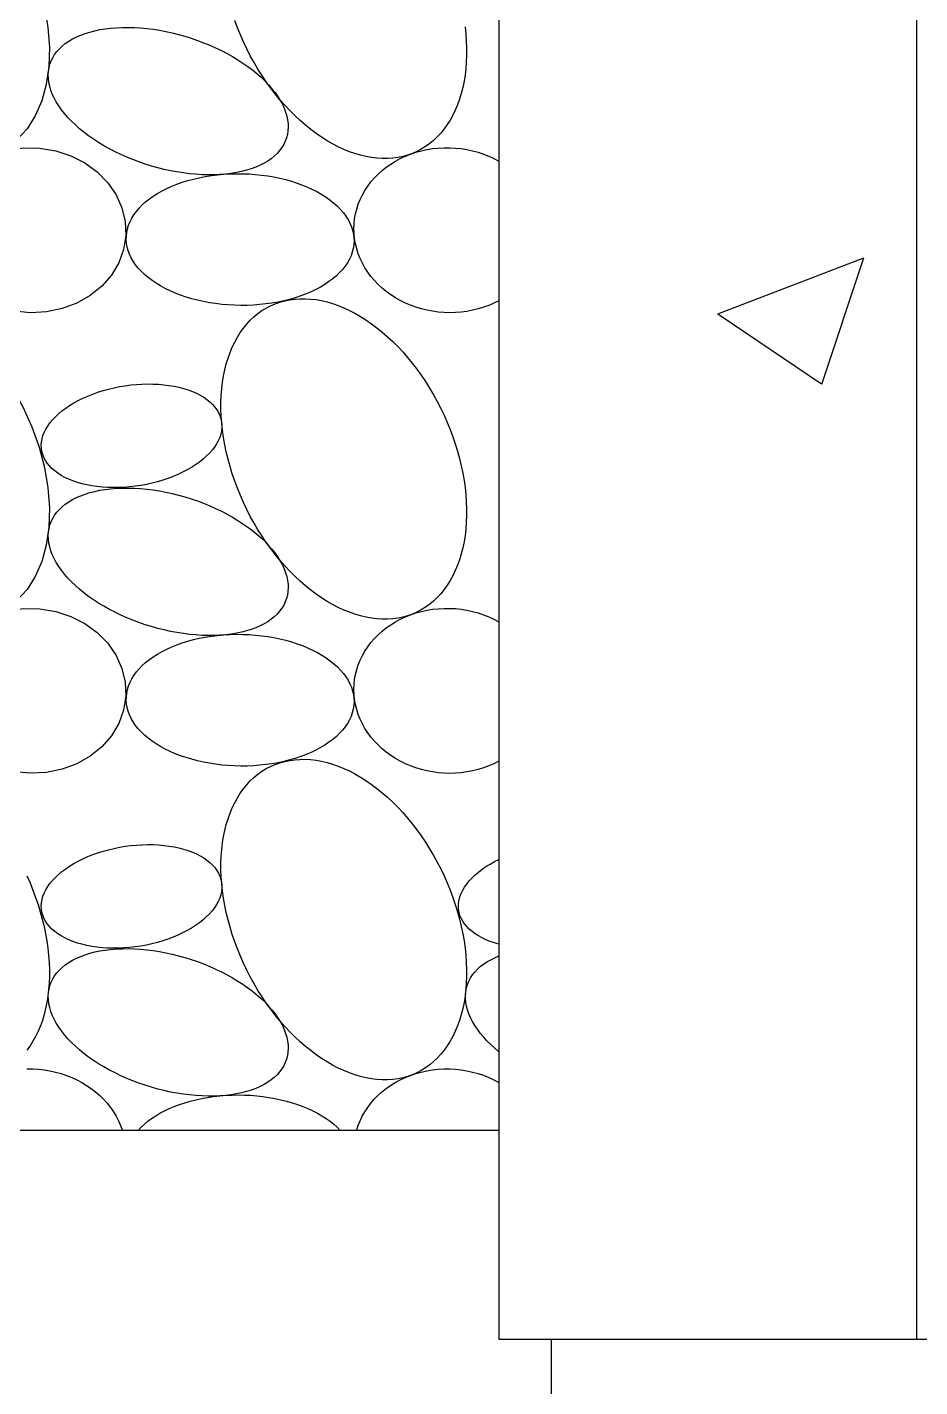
# Model space of a CAD drawing. Extents: x 10 to 698, y 9 to 300.
# Drawn here: x 671.006 to 673.144, y 136.165 to 139.422 of the extents above; entities that cross this region are included whole.
import ezdxf

# ---------------------------------------------------------------- set-up
doc = ezdxf.new("R2010")
doc.units = 0
doc.header["$LTSCALE"] = 0.5
doc.header["$MEASUREMENT"] = 0
doc.layers.get('0').update_dxf_attribs({"linetype": 'CONTINUOUS'})
doc.layers.add('A-DETL-MCUT', color=2, linetype='CONTINUOUS')
doc.layers.add('A-DETL-PATT', color=8, linetype='CONTINUOUS')

# ---------------------------------------------------------------- blocks, each defined once
blk = doc.blocks.new('BATT-01')
at = {"flags": 128}
for points in [[(-0.06648, 0.06741), (-0.07044, 0.06884), (-0.07469, 0.06949), (-0.07917, 0.06935), (-0.0838, 0.06843), (-0.0885, 0.06674), (-0.09321, 0.0643), (-0.09783, 0.06116), (-0.1023, 0.05738), (-0.10654, 0.053), (-0.11048, 0.04811), (-0.11406, 0.04278), (-0.11721, 0.0371), (-0.1199, 0.03117), (-0.12206, 0.02508), (-0.12368, 0.01893), (-0.12471, 0.01282), (-0.12515, 0.00685), (-0.12498, 0.00113), (-0.12421, -0.00426), (-0.12285, -0.00922), (-0.12093, -0.01368), (-0.11847, -0.01756), (-0.11552, -0.0208), (-0.11213, -0.02335), (-0.10834, -0.02515), (-0.10422, -0.0262), (-0.09985, -0.02645), (-0.09529, -0.02592), (-0.09061, -0.02461), (-0.0859, -0.02254), (-0.08122, -0.01975), (-0.07667, -0.01628), (-0.07231, -0.01219), (-0.06821, -0.00755), (-0.06444, -0.00243), (-0.06107, 0.00309), (-0.05814, 0.0089), (-0.05571, 0.01493), (-0.05382, 0.02106), (-0.05249, 0.0272), (-0.05176, 0.03325), (-0.05162, 0.03911), (-0.05209, 0.04467), (-0.05315, 0.04986), (-0.0548, 0.05458), (-0.05699, 0.05876), (-0.0597, 0.06233), (-0.06288, 0.06523)], [(-0.0518, 0.0327), (-0.0518, 0.03004), (-0.05098, 0.02734), (-0.04936, 0.02466), (-0.047, 0.02211), (-0.04397, 0.01974), (-0.04036, 0.01764), (-0.03627, 0.01587), (-0.03184, 0.01448), (-0.0272, 0.01352), (-0.02248, 0.01301), (-0.01783, 0.01297), (-0.0134, 0.0134), (-0.00932, 0.01429), (-0.00571, 0.0156), (-0.00268, 0.01731), (-0.00032, 0.01936), (0.00129, 0.02168), (0.00211, 0.02421), (0.00211, 0.02687), (0.00129, 0.02958), (-0.00032, 0.03225), (-0.00268, 0.03481), (-0.00571, 0.03717), (-0.00933, 0.03927), (-0.01341, 0.04104), (-0.01785, 0.04243), (-0.02249, 0.04339), (-0.02721, 0.0439), (-0.03185, 0.04395), (-0.03628, 0.04352), (-0.04037, 0.04263), (-0.04398, 0.04131), (-0.04701, 0.0396), (-0.04937, 0.03756), (-0.05098, 0.03523)], [(-0.07123, -0.0203), (-0.06995, -0.02303), (-0.0679, -0.02545), (-0.06514, -0.02751), (-0.06172, -0.02917), (-0.05772, -0.03038), (-0.05324, -0.03112), (-0.04836, -0.03137), (-0.0432, -0.03112), (-0.03788, -0.03039), (-0.03252, -0.02919), (-0.02722, -0.02754), (-0.02212, -0.02548), (-0.01732, -0.02307), (-0.01294, -0.02034), (-0.00907, -0.01737), (-0.00579, -0.01421), (-0.00319, -0.01095), (-0.00131, -0.00765), (-0.00021, -0.00438), (0.0001, -0.00123), (-0.00039, 0.00175), (-0.00167, 0.00448), (-0.00372, 0.0069), (-0.00648, 0.00897), (-0.0099, 0.01062), (-0.0139, 0.01183), (-0.01839, 0.01257), (-0.02326, 0.01282), (-0.02842, 0.01257), (-0.03374, 0.01184), (-0.03911, 0.01064), (-0.0444, 0.00899), (-0.0495, 0.00694), (-0.0543, 0.00452), (-0.05868, 0.00179), (-0.06255, -0.00118), (-0.06583, -0.00433), (-0.06843, -0.0076), (-0.07031, -0.0109), (-0.07141, -0.01417), (-0.07172, -0.01732)], [(-0.14801, -0.04955), (-0.14737, -0.05369), (-0.14593, -0.05767), (-0.14373, -0.06137), (-0.14085, -0.06468), (-0.13736, -0.06751), (-0.13336, -0.06978), (-0.12897, -0.07142), (-0.12431, -0.07238), (-0.11952, -0.07264), (-0.11473, -0.07219), (-0.11009, -0.07104), (-0.10573, -0.06923), (-0.10177, -0.0668), (-0.09833, -0.06383), (-0.0955, -0.06041), (-0.09337, -0.05662), (-0.09199, -0.05259), (-0.09142, -0.04842), (-0.09166, -0.04423), (-0.0927, -0.04016), (-0.09453, -0.03631), (-0.09708, -0.03279), (-0.10028, -0.0297), (-0.10403, -0.02715), (-0.10825, -0.02519), (-0.11279, -0.02388), (-0.11753, -0.02327), (-0.12233, -0.02336), (-0.12706, -0.02417), (-0.13158, -0.02565), (-0.13576, -0.02778), (-0.13947, -0.03049), (-0.14262, -0.0337), (-0.14511, -0.03732), (-0.14687, -0.04124), (-0.14784, -0.04536)], [(-0.09144, -0.05124), (-0.09098, -0.05432), (-0.08968, -0.05731), (-0.0876, -0.06014), (-0.08476, -0.06274), (-0.08125, -0.06504), (-0.07715, -0.06699), (-0.07257, -0.06854), (-0.06761, -0.06965), (-0.06239, -0.0703), (-0.05705, -0.07046), (-0.05172, -0.07014), (-0.04653, -0.06934), (-0.0416, -0.06809), (-0.03707, -0.0664), (-0.03303, -0.06433), (-0.02959, -0.06193), (-0.02683, -0.05925), (-0.02482, -0.05636), (-0.02362, -0.05333), (-0.02324, -0.05024), (-0.02371, -0.04716), (-0.025, -0.04416), (-0.02709, -0.04134), (-0.02993, -0.03874), (-0.03344, -0.03643), (-0.03753, -0.03448), (-0.04212, -0.03293), (-0.04708, -0.03182), (-0.0523, -0.03118), (-0.05763, -0.03101), (-0.06296, -0.03133), (-0.06816, -0.03213), (-0.07308, -0.03339), (-0.07762, -0.03507), (-0.08166, -0.03714), (-0.0851, -0.03955), (-0.08786, -0.04223), (-0.08986, -0.04512), (-0.09107, -0.04815)]]:
    blk.add_lwpolyline(points, close=True, dxfattribs=at)
blk = doc.blocks.new('*X266')
at = {"color": 0}
for p, q in [((672.1922, 138.8647), (672.1922, 138.8647)), ((672.6602, 138.7356), (673.0103, 138.87)), ((672.909, 138.5673), (673.0104, 138.8695)), ((672.6602, 138.7356), (672.9089, 138.5679)), ((672.2157, 137.5989), (672.2157, 137.5989)), ((673.1015, 137.2633), (673.1015, 137.2633))]:
    blk.add_line(p, q, dxfattribs=at)

msp = doc.modelspace()

# ---------------------------------------------------------------- linework, layer by layer
at = {"layer": 'A-DETL-MCUT'}
for p, q in [((672.13587003, 141.52896613), (672.13587003, 136.27896613)), ((673.13587003, 141.52896613), (673.13587003, 136.27896613)), ((672.13587003, 136.77896613), (665.88587003, 136.77896613)), ((672.13587003, 136.27896613), (680.13587003, 136.27896613)), ((672.26087003, 136.27896613), (672.26087003, 136.02896613))]:
    msp.add_line(p, q, dxfattribs=at)
at = {"layer": 'A-DETL-PATT', "extrusion": (0, 0, -1), "flags": 128}
for points in [[(-672.05468413, 139.4230923), (-672.05651227, 139.4059687), (-672.0577345, 139.38902288), (-672.05834827, 139.37228997), (-672.05835233, 139.35580465), (-672.05774667, 139.33960109), (-672.05653253, 139.32371287), (-672.05471243, 139.30817293), (-672.05229015, 139.29301346), (-672.04927071, 139.2782659), (-672.04566036, 139.2639608), (-672.0414666, 139.25012783), (-672.0366981, 139.23679564), (-672.03136476, 139.22399188), (-672.02547763, 139.21174308), (-672.01904891, 139.20007462), (-672.01209192, 139.1890107), (-672.00462108, 139.17857424), (-671.99665189, 139.16878687), (-671.98820085, 139.15966889), (-671.97928549, 139.15123918), (-671.96992427, 139.14351523), (-671.96013661, 139.13651303), (-671.94994279, 139.13024711), (-671.93936394, 139.12473045), (-671.92842198, 139.11997449), (-671.91713959, 139.11598907), (-671.90554016, 139.11278247), (-671.89364773, 139.11036133), (-671.88148695, 139.10873066), (-671.86908302, 139.10789385), (-671.85646166, 139.10785263), (-671.84364902, 139.10860709), (-671.83067165, 139.11015566), (-671.81755646, 139.11249513), (-671.80433063, 139.11562066), (-671.79102157, 139.11952576), (-671.77765687, 139.12420235), (-671.76426422, 139.12964072), (-671.75087139, 139.13582961), (-671.73750613, 139.14275619), (-671.72419615, 139.15040611), (-671.71096903, 139.1587635), (-671.69785219, 139.16781105), (-671.68487281, 139.17753), (-671.6720578, 139.18790021), (-671.65943372, 139.19890018), (-671.64702672, 139.21050712), (-671.63486254, 139.22269698), (-671.62296638, 139.23544447), (-671.61136289, 139.24872319), (-671.60007613, 139.26250561), (-671.58912949, 139.27676316), (-671.57854565, 139.2914663), (-671.56834657, 139.30658454), (-671.55855336, 139.32208656), (-671.54918634, 139.33794023), (-671.54026492, 139.35411267), (-671.53180759, 139.37057039), (-671.52383187, 139.38727925), (-671.5163543, 139.40420464), (-671.50939037, 139.42131147), (-671.50295453, 139.43856429)], [(-672.13587003, 138.76718041), (-672.1239704, 138.76122545), (-672.11166565, 138.75591993), (-672.0990015, 138.75128355), (-672.08602501, 138.74733353), (-672.07278438, 138.74408456), (-672.05932881, 138.7415487), (-672.0457083, 138.73973538), (-672.03197345, 138.73865134), (-672.01817531, 138.7383006), (-672.00436513, 138.73868447), (-671.99059424, 138.73980151), (-671.97691379, 138.74164759), (-671.96337462, 138.74421584), (-671.95002703, 138.74749671), (-671.93692062, 138.75147802), (-671.92410408, 138.75614498), (-671.91162504, 138.76148024), (-671.89952986, 138.76746398), (-671.88786349, 138.77407397), (-671.87666927, 138.78128565), (-671.86598879, 138.78907222), (-671.85586173, 138.79740475), (-671.84632574, 138.80625228), (-671.83741623, 138.81558194), (-671.82916631, 138.82535906), (-671.82160664, 138.83554731), (-671.8147653, 138.84610884), (-671.80866771, 138.85700441), (-671.80333653, 138.86819353), (-671.79879157, 138.87963464), (-671.79504971, 138.89128521), (-671.79212486, 138.90310196), (-671.79002788, 138.91504099), (-671.78876657, 138.92705793), (-671.78834561, 138.93910813), (-671.78876657, 138.95114683), (-671.79002788, 138.96312929), (-671.79212486, 138.97501098), (-671.79504971, 138.98674777), (-671.79879157, 138.99829604), (-671.80333653, 139.00961288), (-671.80866771, 139.02065625), (-671.8147653, 139.03138512), (-671.82160664, 139.04175961), (-671.82916631, 139.05174118), (-671.83741623, 139.06129275), (-671.84632574, 139.07037882), (-671.85586173, 139.07896564), (-671.86598879, 139.08702129), (-671.87666927, 139.09451586), (-671.88786349, 139.10142149), (-671.89952986, 139.10771252), (-671.91162504, 139.11336558), (-671.92410408, 139.11835967), (-671.93692062, 139.12267622), (-671.95002703, 139.1262992), (-671.96337462, 139.12921516), (-671.97691379, 139.13141324), (-671.99059424, 139.1328853), (-672.00436513, 139.13362585), (-672.01817531, 139.13363215), (-672.03197345, 139.13290417), (-672.0457083, 139.13144462), (-672.05932881, 139.12925891), (-672.07278438, 139.12635518), (-672.08602501, 139.12274421), (-672.0990015, 139.11843942), (-672.11166565, 139.1134568), (-672.1239704, 139.10781487), (-672.13587003, 139.10153458)], [(-672.13587003, 137.66346171), (-672.1239704, 137.65750676), (-672.11166565, 137.65220123), (-672.0990015, 137.64756485), (-672.08602501, 137.64361484), (-672.07278438, 137.64036586), (-672.05932881, 137.63783001), (-672.0457083, 137.63601669), (-672.03197345, 137.63493264), (-672.01817531, 137.6345819), (-672.00436513, 137.63496577), (-671.99059424, 137.63608282), (-671.97691379, 137.63792889), (-671.96337462, 137.64049714), (-671.95002703, 137.64377801), (-671.93692062, 137.64775933), (-671.92410408, 137.65242628), (-671.91162504, 137.65776154), (-671.89952986, 137.66374529), (-671.88786349, 137.67035527), (-671.87666927, 137.67756695), (-671.86598879, 137.68535352), (-671.85586173, 137.69368605), (-671.84632574, 137.70253358), (-671.83741623, 137.71186324), (-671.82916631, 137.72164036), (-671.82160664, 137.73182861), (-671.8147653, 137.74239014), (-671.80866771, 137.75328571), (-671.80333653, 137.76447484), (-671.79879157, 137.77591594), (-671.79504971, 137.78756651), (-671.79212486, 137.79938326), (-671.79002788, 137.81132229), (-671.78876657, 137.82333923), (-671.78834561, 137.83538944), (-671.78876657, 137.84742813), (-671.79002788, 137.85941059), (-671.79212486, 137.87129229), (-671.79504971, 137.88302908), (-671.79879157, 137.89457734), (-671.80333653, 137.90589419), (-671.80866771, 137.91693756), (-671.8147653, 137.92766642), (-671.82160664, 137.93804091), (-671.82916631, 137.94802248), (-671.83741623, 137.95757405), (-671.84632574, 137.96666012), (-671.85586173, 137.97524694), (-671.86598879, 137.9833026), (-671.87666927, 137.99079716), (-671.88786349, 137.99770279), (-671.89952986, 138.00399382), (-671.91162504, 138.00964689), (-671.92410408, 138.01464097), (-671.93692062, 138.01895752), (-671.95002703, 138.02258051), (-671.96337462, 138.02549646), (-671.97691379, 138.02769455), (-671.99059424, 138.0291666), (-672.00436513, 138.02990715), (-672.01817531, 138.02991345), (-672.03197345, 138.02918547), (-672.0457083, 138.02772592), (-672.05932881, 138.02554022), (-672.07278438, 138.02263649), (-672.08602501, 138.01902552), (-672.0990015, 138.01472072), (-672.11166565, 138.0097381), (-672.1239704, 138.00409617), (-672.13587003, 137.99781589)], [(-672.13587003, 137.22502895), (-672.12497717, 137.22818961), (-672.11457939, 137.23177382), (-672.10471618, 137.23576797), (-672.09542498, 137.24015689), (-672.0867411, 137.24492391), (-672.07869752, 137.25005091), (-672.07132478, 137.25551844), (-672.06465089, 137.26130572), (-672.05870119, 137.26739077), (-672.05349828, 137.27375048), (-672.04906193, 137.2803607), (-672.04540899, 137.28719632), (-672.04255331, 137.29423138), (-672.04050577, 137.30143916), (-672.03927412, 137.30879228), (-672.03886305, 137.31626282), (-672.03927412, 137.32382239), (-672.04050577, 137.3314423), (-672.04255331, 137.3390936), (-672.04540899, 137.34674723), (-672.04906193, 137.35437412), (-672.05349828, 137.3619453), (-672.05870119, 137.36943201), (-672.06465089, 137.37680583), (-672.07132478, 137.38403874), (-672.07869752, 137.39110328), (-672.0867411, 137.39797261), (-672.09542498, 137.40462064), (-672.10471618, 137.41102213), (-672.11457939, 137.41715275), (-672.12497717, 137.42298923), (-672.13587003, 137.4285094)], [(-671.00508017, 137.3887741), (-671.01255774, 137.37184871), (-671.01952166, 137.35474188), (-671.0259575, 137.33748906), (-671.03185193, 137.32012602), (-671.03719272, 137.30268874), (-671.0419688, 137.28521337), (-671.04617027, 137.26773611), (-671.04978844, 137.25029321), (-671.05281579, 137.23292081), (-671.05524605, 137.21565491), (-671.05707419, 137.19853131), (-671.05829641, 137.18158549), (-671.05891019, 137.16485258), (-671.05891425, 137.14836726), (-671.05830858, 137.1321637), (-671.05709444, 137.11627548), (-671.05527435, 137.10073553), (-671.05285207, 137.08557607), (-671.04983263, 137.07082851), (-671.04622228, 137.05652341), (-671.04202851, 137.04269044), (-671.03726002, 137.02935825), (-671.03192668, 137.01655449), (-671.02603954, 137.00430568), (-671.01961082, 136.99263723), (-671.01265383, 136.9815733), (-671.005183, 136.97113684)], [(-672.13587003, 136.96747607), (-672.12565359, 136.9761281), (-672.1160429, 136.98495211), (-672.10706471, 136.99392353), (-672.09874406, 137.00301735), (-672.09110411, 137.01220825), (-672.08416615, 137.02147062), (-672.07794952, 137.03077864), (-672.07247153, 137.0401064), (-672.06774745, 137.04942789), (-672.06379043, 137.05871715), (-672.06061151, 137.0679483), (-672.05821953, 137.07709562), (-672.05662117, 137.08613362), (-672.05582087, 137.09503712), (-672.05582087, 137.10378133), (-672.05662117, 137.11234187), (-672.05821953, 137.12069489), (-672.06061151, 137.12881713), (-672.06379043, 137.13668595), (-672.06774745, 137.14427943), (-672.07247153, 137.15157641), (-672.07794952, 137.15855657), (-672.08416615, 137.16520046), (-672.09110411, 137.17148956), (-672.09874406, 137.17740636), (-672.10706471, 137.18293436), (-672.1160429, 137.18805818), (-672.12565359, 137.19276352), (-672.13587003, 137.19703729)], [(-671.0050331, 136.92619131), (-671.01886786, 136.92619131), (-671.03269007, 136.92545444), (-671.04644817, 136.92398345), (-671.06009087, 136.92178382), (-671.07356729, 136.91886376), (-671.08682719, 136.91523415), (-671.09982113, 136.91090852), (-671.11250065, 136.90590302), (-671.12481847, 136.90023629), (-671.13672867, 136.89392947), (-671.14818683, 136.88700609), (-671.15915023, 136.87949194), (-671.16957798, 136.87141506), (-671.17943122, 136.86280555), (-671.18867319, 136.85369552), (-671.19726943, 136.84411895), (-671.2051879, 136.83411153), (-671.21239906, 136.82371058), (-671.21887603, 136.8129549), (-671.22459466, 136.80188457), (-671.22953361, 136.79054088), (-671.23367449, 136.77896613)], [(-671.79495153, 136.77896613), (-671.79867336, 136.7905315), (-671.80320027, 136.80186622), (-671.80851541, 136.81292809), (-671.81459898, 136.82367594), (-671.82142834, 136.83406975), (-671.82897806, 136.84407084), (-671.83722005, 136.85364196), (-671.84612361, 136.8627475), (-671.85565561, 136.87135356), (-671.86578056, 136.87942809), (-671.87646077, 136.88694104), (-671.88765647, 136.89386445), (-671.899326, 136.90017253), (-671.91142591, 136.9058418), (-671.92391115, 136.91085117), (-671.93673525, 136.91518197), (-671.94985047, 136.9188181), (-671.96320798, 136.92174601), (-671.97675806, 136.92395481), (-671.99045027, 136.92543626), (-672.00423363, 136.92618486), (-672.01805684, 136.92619782), (-672.03186843, 136.9254751), (-672.045617, 136.92401937), (-672.05925135, 136.92183607), (-672.07272073, 136.91893331), (-672.085975, 136.91532191), (-672.09896483, 136.91101531), (-672.11164184, 136.90602954), (-672.12395886, 136.90038316), (-672.13587003, 136.89409719)], [(-671.27173946, 136.77896613), (-671.27874206, 136.78649714), (-671.28645067, 136.79378896), (-671.29484235, 136.80081988), (-671.30389211, 136.80756896), (-671.31357302, 136.81401613), (-671.32385624, 136.82014218), (-671.33471117, 136.82592888), (-671.34610549, 136.83135899), (-671.35800527, 136.83641635), (-671.3703751, 136.84108591), (-671.38317813, 136.84535377), (-671.39637627, 136.84920721), (-671.4099302, 136.85263476), (-671.42379959, 136.85562623), (-671.43794314, 136.8581727), (-671.45231875, 136.8602666), (-671.46688361, 136.86190168), (-671.48159437, 136.86307309), (-671.49640722, 136.86377733), (-671.51127808, 136.86401232), (-671.52616266, 136.86377733), (-671.54101666, 136.86307309), (-671.55579585, 136.86190168), (-671.57045623, 136.8602666), (-671.58495415, 136.8581727), (-671.59924647, 136.85562623), (-671.61329061, 136.85263476), (-671.62704478, 136.84920721), (-671.64046802, 136.84535377), (-671.65352038, 136.84108591), (-671.66616299, 136.83641635), (-671.67835822, 136.83135899), (-671.69006976, 136.82592888), (-671.70126273, 136.82014218), (-671.71190383, 136.81401613), (-671.72196137, 136.80756896), (-671.7314054, 136.80081988), (-671.74020781, 136.79378896), (-671.7483424, 136.78649714), (-671.75578495, 136.77896613)]]:
    msp.add_lwpolyline(points, dxfattribs=at)
for points in [[(-671.62699538, 139.15709542), (-671.62405664, 139.14906936), (-671.62032299, 139.14131606), (-671.61580503, 139.13385751), (-671.61051556, 139.12671485), (-671.60446958, 139.11990832), (-671.59768421, 139.11345721), (-671.5901787, 139.10737982), (-671.58197432, 139.10169337), (-671.57309433, 139.09641398), (-671.5635639, 139.09155661), (-671.55341004, 139.08713504), (-671.54266153, 139.08316179), (-671.53134885, 139.07964813), (-671.51950406, 139.07660402), (-671.50716074, 139.07403809), (-671.49435387, 139.07195761), (-671.48111975, 139.07036848), (-671.46749591, 139.0692752), (-671.45352095, 139.06868087), (-671.4392345, 139.06858718), (-671.42467705, 139.06899439), (-671.40988985, 139.06990135), (-671.39491484, 139.07130549), (-671.37979446, 139.07320282), (-671.36457156, 139.07558798), (-671.3492893, 139.07845419), (-671.333991, 139.08179333), (-671.31872002, 139.08559594), (-671.30351966, 139.08985124), (-671.28843298, 139.09454717), (-671.27350278, 139.09967041), (-671.25877135, 139.10520645), (-671.24428046, 139.11113959), (-671.2300712, 139.11745301), (-671.21618382, 139.12412882), (-671.20265771, 139.13114809), (-671.1895312, 139.13849093), (-671.17684149, 139.14613652), (-671.16462457, 139.15406319), (-671.15291506, 139.16224847), (-671.14174615, 139.17066916), (-671.1311495, 139.17930139), (-671.12115515, 139.18812069), (-671.11179143, 139.19710207), (-671.10308488, 139.20622005), (-671.09506018, 139.21544881), (-671.08774008, 139.22476217), (-671.08114533, 139.23413374), (-671.07529462, 139.24353695), (-671.07020453, 139.25294514), (-671.0658895, 139.26233166), (-671.06236175, 139.27166989), (-671.05963129, 139.28093337), (-671.05770586, 139.29009582), (-671.0565909, 139.29913129), (-671.0562896, 139.30801416), (-671.05680278, 139.31671925), (-671.05812901, 139.32522188), (-671.06026453, 139.33349796), (-671.06320327, 139.34152402), (-671.06693692, 139.34927732), (-671.07145488, 139.35673587), (-671.07674435, 139.36387853), (-671.08279033, 139.37068506), (-671.0895757, 139.37713617), (-671.09708121, 139.38321356), (-671.10528559, 139.38890001), (-671.11416558, 139.3941794), (-671.12369601, 139.39903677), (-671.13384987, 139.40345834), (-671.14459838, 139.40743159), (-671.15591106, 139.41094525), (-671.16775585, 139.41398936), (-671.18009917, 139.41655529), (-671.19290604, 139.41863577), (-671.20614016, 139.4202249), (-671.219764, 139.42131818), (-671.23373896, 139.42191251), (-671.24802541, 139.4220062), (-671.26258287, 139.42159899), (-671.27737006, 139.42069203), (-671.29234507, 139.41928789), (-671.30746545, 139.41739056), (-671.32268835, 139.4150054), (-671.33797061, 139.41213919), (-671.35326891, 139.40880005), (-671.36853989, 139.40499744), (-671.38374026, 139.40074214), (-671.39882693, 139.39604621), (-671.41375714, 139.39092297), (-671.42848856, 139.38538693), (-671.44297945, 139.37945379), (-671.45718871, 139.37314037), (-671.47107609, 139.36646456), (-671.4846022, 139.35944529), (-671.49772871, 139.35210245), (-671.51041842, 139.34445686), (-671.52263534, 139.33653019), (-671.53434485, 139.32834491), (-671.54551376, 139.31992422), (-671.55611041, 139.31129199), (-671.56610476, 139.30247269), (-671.57546848, 139.29349131), (-671.58417503, 139.28437333), (-671.59219973, 139.27514457), (-671.59951983, 139.26583121), (-671.60611458, 139.25645964), (-671.61196529, 139.24705643), (-671.61705538, 139.23764824), (-671.62137041, 139.22826172), (-671.62489816, 139.21892349), (-671.62762862, 139.20966001), (-671.62955405, 139.20049756), (-671.63066901, 139.19146209), (-671.63097032, 139.18257922), (-671.63045713, 139.17387413), (-671.6291309, 139.1653715)], [(-671.78868993, 138.90958225), (-671.78813941, 138.90081839), (-671.78674738, 138.892094), (-671.78451815, 138.88343607), (-671.78145859, 138.87487135), (-671.77757818, 138.86642631), (-671.7728889, 138.85812705), (-671.76740524, 138.84999924), (-671.76114417, 138.84206799), (-671.75412502, 138.83435782), (-671.7463695, 138.82689255), (-671.73790158, 138.81969527), (-671.72874743, 138.81278822), (-671.71893535, 138.80619275), (-671.70849566, 138.79992925), (-671.69746064, 138.79401707), (-671.68586439, 138.78847448), (-671.67374275, 138.78331864), (-671.6611332, 138.77856545), (-671.6480747, 138.77422963), (-671.63460763, 138.77032457), (-671.6207736, 138.76686235), (-671.60661539, 138.76385365), (-671.59217674, 138.76130779), (-671.57750229, 138.75923263), (-671.56263739, 138.75763459), (-671.54762801, 138.75651861), (-671.53252051, 138.75588813), (-671.51736161, 138.7557451), (-671.50219816, 138.75608997), (-671.48707703, 138.75692167), (-671.47204495, 138.75823763), (-671.45714839, 138.76003378), (-671.44243339, 138.76230457), (-671.42794544, 138.76504299), (-671.41372932, 138.76824056), (-671.39982897, 138.7718874), (-671.38628736, 138.77597225), (-671.37314633, 138.78048247), (-671.36044652, 138.78540412), (-671.34822716, 138.790722), (-671.33652604, 138.79641966), (-671.32537933, 138.8024795), (-671.31482146, 138.80888278), (-671.30488509, 138.81560971), (-671.29560091, 138.82263949), (-671.28699763, 138.82995041), (-671.27910185, 138.83751986), (-671.27193796, 138.84532444), (-671.2655281, 138.85334004), (-671.2598921, 138.86154187), (-671.25504737, 138.86990459), (-671.25100888, 138.87840234), (-671.24778913, 138.88700886), (-671.24539806, 138.89569755), (-671.24384305, 138.90444155), (-671.24312893, 138.91321383), (-671.24325789, 138.92198729), (-671.24422954, 138.93073479), (-671.24604087, 138.93942931), (-671.24868629, 138.94804397), (-671.25215762, 138.95655214), (-671.25644412, 138.96492752), (-671.26153255, 138.97314423), (-671.26740719, 138.98117686), (-671.27404987, 138.9890006), (-671.28144005, 138.99659125), (-671.28955491, 139.00392536), (-671.29836935, 139.01098025), (-671.30785613, 139.01773412), (-671.31798593, 139.02416609), (-671.32872744, 139.03025629), (-671.34004745, 139.03598589), (-671.35191098, 139.04133717), (-671.36428136, 139.0462936), (-671.37712034, 139.05083986), (-671.39038825, 139.05496189), (-671.40404408, 139.05864696), (-671.41804561, 139.06188367), (-671.43234957, 139.06466202), (-671.44691175, 139.06697342), (-671.46168713, 139.06881073), (-671.47663005, 139.07016827), (-671.49169431, 139.07104184), (-671.50683336, 139.07142874), (-671.52200039, 139.07132778), (-671.53714854, 139.07073927), (-671.55223098, 139.06966503), (-671.56720108, 139.06810837), (-671.58201258, 139.06607411), (-671.5966197, 139.06356854), (-671.61097728, 139.0605994), (-671.62504095, 139.05717587), (-671.63876724, 139.05330853), (-671.65211372, 139.04900934), (-671.66503913, 139.04429157), (-671.67750353, 139.03916983), (-671.68946839, 139.03365993), (-671.70089673, 139.02777891), (-671.71175321, 139.02154494), (-671.7220043, 139.0149773), (-671.73161829, 139.00809628), (-671.74056547, 139.00092316), (-671.74881819, 138.9934801), (-671.75635094, 138.98579011), (-671.76314044, 138.97787696), (-671.76916569, 138.96976512), (-671.77440809, 138.96147964), (-671.77885141, 138.95304615), (-671.78248193, 138.9444907), (-671.78528843, 138.93583976), (-671.78726223, 138.92712004), (-671.78839724, 138.91835851)], [(-671.58898618, 138.75504159), (-671.59992814, 138.75979756), (-671.61121053, 138.76378297), (-671.62280995, 138.76698958), (-671.63470238, 138.76941072), (-671.64686316, 138.77104139), (-671.65926709, 138.7718782), (-671.67188846, 138.77191941), (-671.6847011, 138.77116496), (-671.69767847, 138.76961639), (-671.71079366, 138.76727691), (-671.72401949, 138.76415139), (-671.73732855, 138.76024628), (-671.75069325, 138.7555697), (-671.7640859, 138.75013133), (-671.77747873, 138.74394244), (-671.79084399, 138.73701585), (-671.80415397, 138.72936594), (-671.81738109, 138.72100855), (-671.83049793, 138.711961), (-671.84347731, 138.70224205), (-671.85629232, 138.69187184), (-671.8689164, 138.68087186), (-671.88132339, 138.66926492), (-671.89348758, 138.65707507), (-671.90538374, 138.64432758), (-671.91698723, 138.63104886), (-671.92827399, 138.61726644), (-671.93922063, 138.60300889), (-671.94980446, 138.58830575), (-671.96000355, 138.5731875), (-671.96979675, 138.55768548), (-671.97916377, 138.54183182), (-671.9880852, 138.52565937), (-671.99654253, 138.50920166), (-672.00451825, 138.49249279), (-672.01199582, 138.4755674), (-672.01895974, 138.45846057), (-672.02539559, 138.44120776), (-672.03129001, 138.42384472), (-672.0366308, 138.40640744), (-672.04140688, 138.38893206), (-672.04560836, 138.37145481), (-672.04922652, 138.35401191), (-672.05225387, 138.3366395), (-672.05468413, 138.31937361), (-672.05651227, 138.30225), (-672.0577345, 138.28530419), (-672.05834827, 138.26857128), (-672.05835233, 138.25208596), (-672.05774667, 138.23588239), (-672.05653253, 138.21999418), (-672.05471243, 138.20445423), (-672.05229015, 138.18929476), (-672.04927071, 138.1745472), (-672.04566036, 138.16024211), (-672.0414666, 138.14640913), (-672.0366981, 138.13307695), (-672.03136476, 138.12027318), (-672.02547763, 138.10802438), (-672.01904891, 138.09635592), (-672.01209192, 138.085292), (-672.00462108, 138.07485554), (-671.99665189, 138.06506817), (-671.98820085, 138.05595019), (-671.97928549, 138.04752048), (-671.96992427, 138.03979653), (-671.96013661, 138.03279434), (-671.94994279, 138.02652842), (-671.93936394, 138.02101176), (-671.92842198, 138.01625579), (-671.91713959, 138.01227038), (-671.90554016, 138.00906377), (-671.89364773, 138.00664263), (-671.88148695, 138.00501197), (-671.86908302, 138.00417516), (-671.85646166, 138.00413394), (-671.84364902, 138.00488839), (-671.83067165, 138.00643696), (-671.81755646, 138.00877644), (-671.80433063, 138.01190196), (-671.79102157, 138.01580707), (-671.77765687, 138.02048365), (-671.76426422, 138.02592202), (-671.75087139, 138.03211091), (-671.73750613, 138.0390375), (-671.72419615, 138.04668741), (-671.71096903, 138.0550448), (-671.69785219, 138.06409235), (-671.68487281, 138.0738113), (-671.6720578, 138.08418151), (-671.65943372, 138.09518149), (-671.64702672, 138.10678843), (-671.63486254, 138.11897828), (-671.62296638, 138.13172578), (-671.61136289, 138.14500449), (-671.60007613, 138.15878691), (-671.58912949, 138.17304446), (-671.57854565, 138.1877476), (-671.56834657, 138.20286585), (-671.55855336, 138.21836787), (-671.54918634, 138.23422153), (-671.54026492, 138.25039398), (-671.53180759, 138.26685169), (-671.52383187, 138.28356056), (-671.5163543, 138.30048595), (-671.50939037, 138.31759278), (-671.50295453, 138.33484559), (-671.49706011, 138.35220863), (-671.49171932, 138.36964591), (-671.48694324, 138.38712129), (-671.48274176, 138.40459854), (-671.4791236, 138.42204144), (-671.47609625, 138.43941385), (-671.47366598, 138.45667975), (-671.47183785, 138.47380335), (-671.47061562, 138.49074917), (-671.47000184, 138.50748207), (-671.46999778, 138.52396739), (-671.47060345, 138.54017096), (-671.47181759, 138.55605918), (-671.47363769, 138.57159912), (-671.47605997, 138.58675859), (-671.47907941, 138.60150615), (-671.48268975, 138.61581124), (-671.48688352, 138.62964422), (-671.49165202, 138.6429764), (-671.49698536, 138.65578017), (-671.50287249, 138.66802897), (-671.50930121, 138.67969743), (-671.5162582, 138.69076135), (-671.52372903, 138.70119781), (-671.53169823, 138.71098518), (-671.54014926, 138.72010316), (-671.54906463, 138.72853287), (-671.55842584, 138.73625682), (-671.56821351, 138.74325901), (-671.57840733, 138.74952493)], [(-671.47152998, 138.47738799), (-671.4722829, 138.46989309), (-671.47219863, 138.46229579), (-671.47127748, 138.45462549), (-671.46952304, 138.44691186), (-671.46694208, 138.43918473), (-671.46354459, 138.43147402), (-671.45934372, 138.42380954), (-671.45435571, 138.41622096), (-671.44859987, 138.40873762), (-671.44209846, 138.40138848), (-671.43487663, 138.39420198), (-671.42696233, 138.38720591), (-671.41838617, 138.38042734), (-671.40918134, 138.37389251), (-671.39938344, 138.36762668), (-671.38903039, 138.3616541), (-671.37816223, 138.35599788), (-671.36682101, 138.3506799), (-671.35505061, 138.34572074), (-671.34289657, 138.34113958), (-671.3304059, 138.33695414), (-671.31762694, 138.33318062), (-671.30460912, 138.32983361), (-671.29140281, 138.32692607), (-671.27805909, 138.32446924), (-671.26462959, 138.32247264), (-671.25116627, 138.32094397), (-671.23772122, 138.31988916), (-671.22434645, 138.31931229), (-671.2110937, 138.3192156), (-671.19801425, 138.31959944), (-671.1851587, 138.32046234), (-671.17257679, 138.32180097), (-671.16031719, 138.32361013), (-671.14842733, 138.32588284), (-671.13695321, 138.3286103), (-671.12593922, 138.33178195), (-671.11542798, 138.33538554), (-671.10546015, 138.33940711), (-671.0960743, 138.3438311), (-671.08730673, 138.34864041), (-671.07919136, 138.35381642), (-671.0717596, 138.35933911), (-671.06504019, 138.36518712), (-671.05905913, 138.37133782), (-671.05383956, 138.3777674), (-671.04940168, 138.38445101), (-671.04576265, 138.39136278), (-671.04293655, 138.39847597), (-671.04093431, 138.40576306), (-671.03976369, 138.41319586), (-671.03942921, 138.42074561), (-671.03993216, 138.4283831), (-671.0412706, 138.43607879), (-671.04343935, 138.44380291), (-671.04643002, 138.45152556), (-671.05023104, 138.45921688), (-671.05482771, 138.4668471), (-671.06020223, 138.47438671), (-671.06633382, 138.48180654), (-671.07319876, 138.48907788), (-671.08077049, 138.49617259), (-671.08901971, 138.50306324), (-671.0979145, 138.50972317), (-671.10742047, 138.5161266), (-671.11750082, 138.52224876), (-671.12811656, 138.52806597), (-671.13922663, 138.53355573), (-671.15078803, 138.53869678), (-671.16275604, 138.54346926), (-671.17508435, 138.54785468), (-671.18772528, 138.55183608), (-671.20062991, 138.55539807), (-671.21374833, 138.55852686), (-671.22702977, 138.56121034), (-671.24042286, 138.56343813), (-671.25387577, 138.56520162), (-671.26733647, 138.56649398), (-671.28075287, 138.56731022), (-671.29407307, 138.56764717), (-671.30724554, 138.56750352), (-671.32021932, 138.56687985), (-671.3329442, 138.56577855), (-671.34537097, 138.56420389), (-671.35745155, 138.56216197), (-671.36913919, 138.55966068), (-671.38038868, 138.55670969), (-671.3911565, 138.55332043), (-671.40140099, 138.54950601), (-671.41108252, 138.54528119), (-671.42016363, 138.5406623), (-671.42860918, 138.53566723), (-671.43638651, 138.53031528), (-671.44346552, 138.52462718), (-671.44981882, 138.51862493), (-671.45542185, 138.51233174), (-671.46025291, 138.50577197), (-671.46429332, 138.49897099), (-671.46752745, 138.49195512), (-671.46994279, 138.4847515)], [(-671.62699538, 138.05337672), (-671.62405664, 138.04535066), (-671.62032299, 138.03759737), (-671.61580503, 138.03013881), (-671.61051556, 138.02299615), (-671.60446958, 138.01618962), (-671.59768421, 138.00973852), (-671.5901787, 138.00366113), (-671.58197432, 137.99797468), (-671.57309433, 137.99269528), (-671.5635639, 137.98783792), (-671.55341004, 137.98341634), (-671.54266153, 137.9794431), (-671.53134885, 137.97592944), (-671.51950406, 137.97288533), (-671.50716074, 137.9703194), (-671.49435387, 137.96823892), (-671.48111975, 137.96664978), (-671.46749591, 137.9655565), (-671.45352095, 137.96496218), (-671.4392345, 137.96486849), (-671.42467705, 137.9652757), (-671.40988985, 137.96618266), (-671.39491484, 137.96758679), (-671.37979446, 137.96948413), (-671.36457156, 137.97186928), (-671.3492893, 137.97473549), (-671.333991, 137.97807463), (-671.31872002, 137.98187725), (-671.30351966, 137.98613255), (-671.28843298, 137.99082847), (-671.27350278, 137.99595172), (-671.25877135, 138.00148776), (-671.24428046, 138.00742089), (-671.2300712, 138.01373431), (-671.21618382, 138.02041012), (-671.20265771, 138.02742939), (-671.1895312, 138.03477223), (-671.17684149, 138.04241782), (-671.16462457, 138.05034449), (-671.15291506, 138.05852977), (-671.14174615, 138.06695047), (-671.1311495, 138.0755827), (-671.12115515, 138.084402), (-671.11179143, 138.09338337), (-671.10308488, 138.10250136), (-671.09506018, 138.11173011), (-671.08774008, 138.12104347), (-671.08114533, 138.13041504), (-671.07529462, 138.13981825), (-671.07020453, 138.14922645), (-671.0658895, 138.15861297), (-671.06236175, 138.1679512), (-671.05963129, 138.17721467), (-671.05770586, 138.18637713), (-671.0565909, 138.1954126), (-671.0562896, 138.20429546), (-671.05680278, 138.21300055), (-671.05812901, 138.22150319), (-671.06026453, 138.22977927), (-671.06320327, 138.23780533), (-671.06693692, 138.24555862), (-671.07145488, 138.25301717), (-671.07674435, 138.26015984), (-671.08279033, 138.26696637), (-671.0895757, 138.27341747), (-671.09708121, 138.27949486), (-671.10528559, 138.28518131), (-671.11416558, 138.2904607), (-671.12369601, 138.29531807), (-671.13384987, 138.29973964), (-671.14459838, 138.30371289), (-671.15591106, 138.30722655), (-671.16775585, 138.31027066), (-671.18009917, 138.31283659), (-671.19290604, 138.31491707), (-671.20614016, 138.3165062), (-671.219764, 138.31759948), (-671.23373896, 138.31819381), (-671.24802541, 138.3182875), (-671.26258287, 138.31788029), (-671.27737006, 138.31697333), (-671.29234507, 138.31556919), (-671.30746545, 138.31367186), (-671.32268835, 138.31128671), (-671.33797061, 138.3084205), (-671.35326891, 138.30508135), (-671.36853989, 138.30127874), (-671.38374026, 138.29702344), (-671.39882693, 138.29232751), (-671.41375714, 138.28720427), (-671.42848856, 138.28166823), (-671.44297945, 138.27573509), (-671.45718871, 138.26942167), (-671.47107609, 138.26274587), (-671.4846022, 138.25572659), (-671.49772871, 138.24838376), (-671.51041842, 138.24073817), (-671.52263534, 138.2328115), (-671.53434485, 138.22462621), (-671.54551376, 138.21620552), (-671.55611041, 138.20757329), (-671.56610476, 138.19875399), (-671.57546848, 138.18977262), (-671.58417503, 138.18065463), (-671.59219973, 138.17142588), (-671.59951983, 138.16211252), (-671.60611458, 138.15274095), (-671.61196529, 138.14333774), (-671.61705538, 138.13392954), (-671.62137041, 138.12454302), (-671.62489816, 138.11520479), (-671.62762862, 138.10594132), (-671.62955405, 138.09677886), (-671.63066901, 138.08774339), (-671.63097032, 138.07886052), (-671.63045713, 138.07015543), (-671.6291309, 138.0616528)], [(-671.78868993, 137.80586356), (-671.78813941, 137.79709969), (-671.78674738, 137.78837531), (-671.78451815, 137.77971737), (-671.78145859, 137.77115265), (-671.77757818, 137.76270761), (-671.7728889, 137.75440836), (-671.76740524, 137.74628055), (-671.76114417, 137.7383493), (-671.75412502, 137.73063912), (-671.7463695, 137.72317386), (-671.73790158, 137.71597658), (-671.72874743, 137.70906953), (-671.71893535, 137.70247406), (-671.70849566, 137.69621055), (-671.69746064, 137.69029837), (-671.68586439, 137.68475579), (-671.67374275, 137.67959994), (-671.6611332, 137.67484676), (-671.6480747, 137.67051094), (-671.63460763, 137.66660588), (-671.6207736, 137.66314365), (-671.60661539, 137.66013496), (-671.59217674, 137.6575891), (-671.57750229, 137.65551394), (-671.56263739, 137.6539159), (-671.54762801, 137.65279991), (-671.53252051, 137.65216943), (-671.51736161, 137.6520264), (-671.50219816, 137.65237127), (-671.48707703, 137.65320297), (-671.47204495, 137.65451893), (-671.45714839, 137.65631509), (-671.44243339, 137.65858588), (-671.42794544, 137.66132429), (-671.41372932, 137.66452186), (-671.39982897, 137.66816871), (-671.38628736, 137.67225355), (-671.37314633, 137.67676377), (-671.36044652, 137.68168543), (-671.34822716, 137.68700331), (-671.33652604, 137.69270097), (-671.32537933, 137.6987608), (-671.31482146, 137.70516408), (-671.30488509, 137.71189101), (-671.29560091, 137.7189208), (-671.28699763, 137.72623171), (-671.27910185, 137.73380116), (-671.27193796, 137.74160575), (-671.2655281, 137.74962134), (-671.2598921, 137.75782317), (-671.25504737, 137.76618589), (-671.25100888, 137.77468364), (-671.24778913, 137.78329016), (-671.24539806, 137.79197885), (-671.24384305, 137.80072285), (-671.24312893, 137.80949514), (-671.24325789, 137.81826859), (-671.24422954, 137.8270161), (-671.24604087, 137.83571062), (-671.24868629, 137.84432527), (-671.25215762, 137.85283344), (-671.25644412, 137.86120882), (-671.26153255, 137.86942553), (-671.26740719, 137.87745817), (-671.27404987, 137.8852819), (-671.28144005, 137.89287255), (-671.28955491, 137.90020666), (-671.29836935, 137.90726155), (-671.30785613, 137.91401542), (-671.31798593, 137.9204474), (-671.32872744, 137.9265376), (-671.34004745, 137.93226719), (-671.35191098, 137.93761847), (-671.36428136, 137.9425749), (-671.37712034, 137.94712116), (-671.39038825, 137.95124319), (-671.40404408, 137.95492826), (-671.41804561, 137.95816497), (-671.43234957, 137.96094332), (-671.44691175, 137.96325473), (-671.46168713, 137.96509204), (-671.47663005, 137.96644957), (-671.49169431, 137.96732315), (-671.50683336, 137.96771005), (-671.52200039, 137.96760909), (-671.53714854, 137.96702057), (-671.55223098, 137.96594633), (-671.56720108, 137.96438967), (-671.58201258, 137.96235541), (-671.5966197, 137.95984984), (-671.61097728, 137.9568807), (-671.62504095, 137.95345717), (-671.63876724, 137.94958983), (-671.65211372, 137.94529064), (-671.66503913, 137.94057288), (-671.67750353, 137.93545113), (-671.68946839, 137.92994123), (-671.70089673, 137.92406021), (-671.71175321, 137.91782625), (-671.7220043, 137.9112586), (-671.73161829, 137.90437759), (-671.74056547, 137.89720446), (-671.74881819, 137.8897614), (-671.75635094, 137.88207142), (-671.76314044, 137.87415827), (-671.76916569, 137.86604642), (-671.77440809, 137.85776094), (-671.77885141, 137.84932745), (-671.78248193, 137.84077201), (-671.78528843, 137.83212106), (-671.78726223, 137.82340134), (-671.78839724, 137.81463982)], [(-671.58898618, 137.6513229), (-671.59992814, 137.65607886), (-671.61121053, 137.66006428), (-671.62280995, 137.66327088), (-671.63470238, 137.66569202), (-671.64686316, 137.66732269), (-671.65926709, 137.6681595), (-671.67188846, 137.66820072), (-671.6847011, 137.66744626), (-671.69767847, 137.66589769), (-671.71079366, 137.66355822), (-671.72401949, 137.66043269), (-671.73732855, 137.65652759), (-671.75069325, 137.651851), (-671.7640859, 137.64641263), (-671.77747873, 137.64022374), (-671.79084399, 137.63329716), (-671.80415397, 137.62564724), (-671.81738109, 137.61728985), (-671.83049793, 137.6082423), (-671.84347731, 137.59852335), (-671.85629232, 137.58815314), (-671.8689164, 137.57715317), (-671.88132339, 137.56554623), (-671.89348758, 137.55335637), (-671.90538374, 137.54060888), (-671.91698723, 137.52733016), (-671.92827399, 137.51354774), (-671.93922063, 137.49929019), (-671.94980446, 137.48458705), (-671.96000355, 137.46946881), (-671.96979675, 137.45396679), (-671.97916377, 137.43811312), (-671.9880852, 137.42194068), (-671.99654253, 137.40548296), (-672.00451825, 137.3887741), (-672.01199582, 137.37184871), (-672.01895974, 137.35474188), (-672.02539559, 137.33748906), (-672.03129001, 137.32012602), (-672.0366308, 137.30268874), (-672.04140688, 137.28521337), (-672.04560836, 137.26773611), (-672.04922652, 137.25029321), (-672.05225387, 137.23292081), (-672.05468413, 137.21565491), (-672.05651227, 137.19853131), (-672.0577345, 137.18158549), (-672.05834827, 137.16485258), (-672.05835233, 137.14836726), (-672.05774667, 137.1321637), (-672.05653253, 137.11627548), (-672.05471243, 137.10073553), (-672.05229015, 137.08557607), (-672.04927071, 137.07082851), (-672.04566036, 137.05652341), (-672.0414666, 137.04269044), (-672.0366981, 137.02935825), (-672.03136476, 137.01655449), (-672.02547763, 137.00430568), (-672.01904891, 136.99263723), (-672.01209192, 136.9815733), (-672.00462108, 136.97113684), (-671.99665189, 136.96134948), (-671.98820085, 136.95223149), (-671.97928549, 136.94380179), (-671.96992427, 136.93607783), (-671.96013661, 136.92907564), (-671.94994279, 136.92280972), (-671.93936394, 136.91729306), (-671.92842198, 136.91253709), (-671.91713959, 136.90855168), (-671.90554016, 136.90534508), (-671.89364773, 136.90292394), (-671.88148695, 136.90129327), (-671.86908302, 136.90045646), (-671.85646166, 136.90041524), (-671.84364902, 136.9011697), (-671.83067165, 136.90271827), (-671.81755646, 136.90505774), (-671.80433063, 136.90818327), (-671.79102157, 136.91208837), (-671.77765687, 136.91676495), (-671.76426422, 136.92220333), (-671.75087139, 136.92839222), (-671.73750613, 136.9353188), (-671.72419615, 136.94296871), (-671.71096903, 136.95132611), (-671.69785219, 136.96037365), (-671.68487281, 136.9700926), (-671.6720578, 136.98046281), (-671.65943372, 136.99146279), (-671.64702672, 137.00306973), (-671.63486254, 137.01525958), (-671.62296638, 137.02800708), (-671.61136289, 137.0412858), (-671.60007613, 137.05506822), (-671.58912949, 137.06932577), (-671.57854565, 137.08402891), (-671.56834657, 137.09914715), (-671.55855336, 137.11464917), (-671.54918634, 137.13050283), (-671.54026492, 137.14667528), (-671.53180759, 137.16313299), (-671.52383187, 137.17984186), (-671.5163543, 137.19676725), (-671.50939037, 137.21387408), (-671.50295453, 137.23112689), (-671.49706011, 137.24848993), (-671.49171932, 137.26592721), (-671.48694324, 137.28340259), (-671.48274176, 137.30087984), (-671.4791236, 137.31832275), (-671.47609625, 137.33569515), (-671.47366598, 137.35296105), (-671.47183785, 137.37008465), (-671.47061562, 137.38703047), (-671.47000184, 137.40376338), (-671.46999778, 137.4202487), (-671.47060345, 137.43645226), (-671.47181759, 137.45234048), (-671.47363769, 137.46788043), (-671.47605997, 137.48303989), (-671.47907941, 137.49778745), (-671.48268975, 137.51209255), (-671.48688352, 137.52592552), (-671.49165202, 137.53925771), (-671.49698536, 137.55206147), (-671.50287249, 137.56431027), (-671.50930121, 137.57597873), (-671.5162582, 137.58704265), (-671.52372903, 137.59747911), (-671.53169823, 137.60726648), (-671.54014926, 137.61638446), (-671.54906463, 137.62481417), (-671.55842584, 137.63253812), (-671.56821351, 137.63954032), (-671.57840733, 137.64580624)], [(-671.47152998, 137.3736693), (-671.4722829, 137.3661744), (-671.47219863, 137.3585771), (-671.47127748, 137.35090679), (-671.46952304, 137.34319316), (-671.46694208, 137.33546604), (-671.46354459, 137.32775532), (-671.45934372, 137.32009085), (-671.45435571, 137.31250226), (-671.44859987, 137.30501892), (-671.44209846, 137.29766978), (-671.43487663, 137.29048328), (-671.42696233, 137.28348721), (-671.41838617, 137.27670865), (-671.40918134, 137.27017381), (-671.39938344, 137.26390798), (-671.38903039, 137.25793541), (-671.37816223, 137.25227919), (-671.36682101, 137.24696121), (-671.35505061, 137.24200204), (-671.34289657, 137.23742088), (-671.3304059, 137.23323544), (-671.31762694, 137.22946192), (-671.30460912, 137.22611492), (-671.29140281, 137.22320738), (-671.27805909, 137.22075055), (-671.26462959, 137.21875394), (-671.25116627, 137.21722528), (-671.23772122, 137.21617047), (-671.22434645, 137.2155936), (-671.2110937, 137.2154969), (-671.19801425, 137.21588074), (-671.1851587, 137.21674365), (-671.17257679, 137.21808227), (-671.16031719, 137.21989144), (-671.14842733, 137.22216414), (-671.13695321, 137.2248916), (-671.12593922, 137.22806326), (-671.11542798, 137.23166684), (-671.10546015, 137.23568841), (-671.0960743, 137.24011241), (-671.08730673, 137.24492171), (-671.07919136, 137.25009773), (-671.0717596, 137.25562042), (-671.06504019, 137.26146842), (-671.05905913, 137.26761912), (-671.05383956, 137.27404871), (-671.04940168, 137.28073232), (-671.04576265, 137.28764408), (-671.04293655, 137.29475727), (-671.04093431, 137.30204436), (-671.03976369, 137.30947716), (-671.03942921, 137.31702691), (-671.03993216, 137.32466441), (-671.0412706, 137.3323601), (-671.04343935, 137.34008421), (-671.04643002, 137.34780687), (-671.05023104, 137.35549818), (-671.05482771, 137.36312841), (-671.06020223, 137.37066802), (-671.06633382, 137.37808784), (-671.07319876, 137.38535918), (-671.08077049, 137.3924539), (-671.08901971, 137.39934455), (-671.0979145, 137.40600447), (-671.10742047, 137.4124079), (-671.11750082, 137.41853006), (-671.12811656, 137.42434728), (-671.13922663, 137.42983703), (-671.15078803, 137.43497809), (-671.16275604, 137.43975056), (-671.17508435, 137.44413598), (-671.18772528, 137.44811739), (-671.20062991, 137.45167937), (-671.21374833, 137.45480816), (-671.22702977, 137.45749164), (-671.24042286, 137.45971944), (-671.25387577, 137.46148293), (-671.26733647, 137.46277529), (-671.28075287, 137.46359152), (-671.29407307, 137.46392847), (-671.30724554, 137.46378483), (-671.32021932, 137.46316115), (-671.3329442, 137.46205985), (-671.34537097, 137.4604852), (-671.35745155, 137.45844327), (-671.36913919, 137.45594198), (-671.38038868, 137.452991), (-671.3911565, 137.44960174), (-671.40140099, 137.44578732), (-671.41108252, 137.44156249), (-671.42016363, 137.4369436), (-671.42860918, 137.43194853), (-671.43638651, 137.42659659), (-671.44346552, 137.42090849), (-671.44981882, 137.41490623), (-671.45542185, 137.40861305), (-671.46025291, 137.40205328), (-671.46429332, 137.3952523), (-671.46752745, 137.38823643), (-671.46994279, 137.3810328)], [(-671.62699538, 136.94965803), (-671.62405664, 136.94163196), (-671.62032299, 136.93387867), (-671.61580503, 136.92642012), (-671.61051556, 136.91927745), (-671.60446958, 136.91247092), (-671.59768421, 136.90601982), (-671.5901787, 136.89994243), (-671.58197432, 136.89425598), (-671.57309433, 136.88897659), (-671.5635639, 136.88411922), (-671.55341004, 136.87969765), (-671.54266153, 136.8757244), (-671.53134885, 136.87221074), (-671.51950406, 136.86916663), (-671.50716074, 136.8666007), (-671.49435387, 136.86452022), (-671.48111975, 136.86293109), (-671.46749591, 136.86183781), (-671.45352095, 136.86124348), (-671.4392345, 136.86114979), (-671.42467705, 136.861557), (-671.40988985, 136.86246396), (-671.39491484, 136.8638681), (-671.37979446, 136.86576543), (-671.36457156, 136.86815058), (-671.3492893, 136.87101679), (-671.333991, 136.87435594), (-671.31872002, 136.87815855), (-671.30351966, 136.88241385), (-671.28843298, 136.88710978), (-671.27350278, 136.89223302), (-671.25877135, 136.89776906), (-671.24428046, 136.9037022), (-671.2300712, 136.91001562), (-671.21618382, 136.91669143), (-671.20265771, 136.9237107), (-671.1895312, 136.93105353), (-671.17684149, 136.93869913), (-671.16462457, 136.9466258), (-671.15291506, 136.95481108), (-671.14174615, 136.96323177), (-671.1311495, 136.971864), (-671.12115515, 136.9806833), (-671.11179143, 136.98966468), (-671.10308488, 136.99878266), (-671.09506018, 137.00801142), (-671.08774008, 137.01732478), (-671.08114533, 137.02669634), (-671.07529462, 137.03609955), (-671.07020453, 137.04550775), (-671.0658895, 137.05489427), (-671.06236175, 137.0642325), (-671.05963129, 137.07349597), (-671.05770586, 137.08265843), (-671.0565909, 137.0916939), (-671.0562896, 137.10057677), (-671.05680278, 137.10928186), (-671.05812901, 137.11778449), (-671.06026453, 137.12606057), (-671.06320327, 137.13408663), (-671.06693692, 137.14183993), (-671.07145488, 137.14929848), (-671.07674435, 137.15644114), (-671.08279033, 137.16324767), (-671.0895757, 137.16969878), (-671.09708121, 137.17577617), (-671.10528559, 137.18146262), (-671.11416558, 137.18674201), (-671.12369601, 137.19159937), (-671.13384987, 137.19602095), (-671.14459838, 137.1999942), (-671.15591106, 137.20350785), (-671.16775585, 137.20655196), (-671.18009917, 137.2091179), (-671.19290604, 137.21119838), (-671.20614016, 137.21278751), (-671.219764, 137.21388079), (-671.23373896, 137.21447512), (-671.24802541, 137.21456881), (-671.26258287, 137.21416159), (-671.27737006, 137.21325463), (-671.29234507, 137.2118505), (-671.30746545, 137.20995316), (-671.32268835, 137.20756801), (-671.33797061, 137.2047018), (-671.35326891, 137.20136266), (-671.36853989, 137.19756005), (-671.38374026, 137.19330475), (-671.39882693, 137.18860882), (-671.41375714, 137.18348557), (-671.42848856, 137.17794954), (-671.44297945, 137.1720164), (-671.45718871, 137.16570298), (-671.47107609, 137.15902717), (-671.4846022, 137.1520079), (-671.49772871, 137.14466506), (-671.51041842, 137.13701947), (-671.52263534, 137.1290928), (-671.53434485, 137.12090752), (-671.54551376, 137.11248683), (-671.55611041, 137.1038546), (-671.56610476, 137.09503529), (-671.57546848, 137.08605392), (-671.58417503, 137.07693593), (-671.59219973, 137.06770718), (-671.59951983, 137.05839382), (-671.60611458, 137.04902225), (-671.61196529, 137.03961904), (-671.61705538, 137.03021084), (-671.62137041, 137.02082433), (-671.62489816, 137.01148609), (-671.62762862, 137.00222262), (-671.62955405, 136.99306016), (-671.63066901, 136.9840247), (-671.63097032, 136.97514183), (-671.63045713, 136.96643674), (-671.6291309, 136.9579341)]]:
    msp.add_lwpolyline(points, close=True, dxfattribs=at)

# ---------------------------------------------------------------- block references
at = {"layer": 'A-DETL-PATT', "linetype": 'Continuous'}
msp.add_blockref('*X266', (0, 0), dxfattribs=at)
at = {"layer": 'A-DETL-PATT', "xscale": -8, "yscale": 8, "zscale": 8}
for p in [(670.05770424, 139.31948842), (670.05770424, 138.21576972)]:
    msp.add_blockref('BATT-01', p, dxfattribs=at)

doc.saveas('drawing.dxf')
